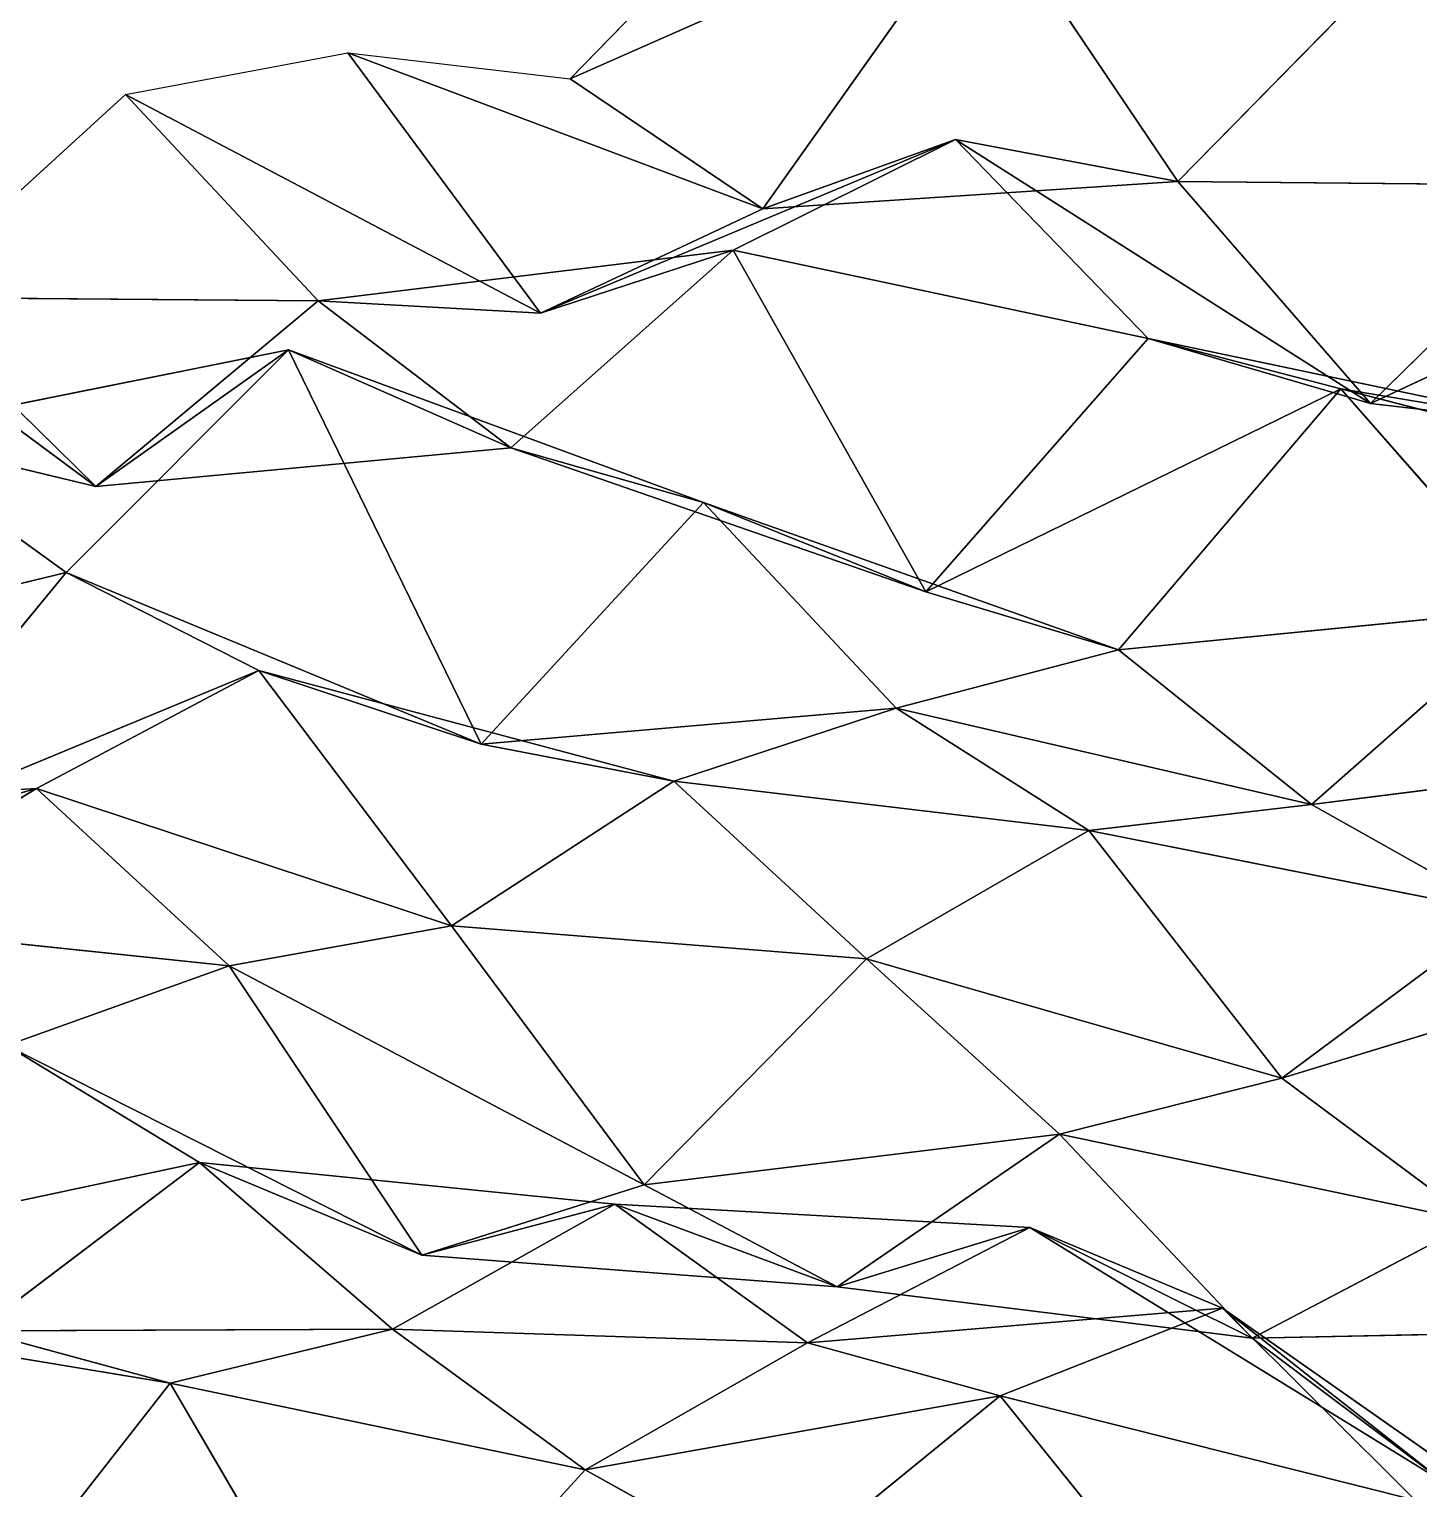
# Model space of a CAD drawing. Header units: metres. Extents: x -3703 to 431, y -1555 to 134.
# Drawn here: x -260.7 to -176.9, y -96 to -7.9 of the extents above; entities that cross this region are included whole.
import ezdxf

# ---------------------------------------------------------------- set-up
doc = ezdxf.new("R2010")
doc.units = ezdxf.units.M

msp = doc.modelspace()

# ---------------------------------------------------------------- linework, layer by layer
for p, q in [((-228.07895, -10.873703, -923.2489), (-214.66254, 2.891647, -898.8314)), ((-203.03497, 0.201569, -938.55664), (-228.07895, -10.873703, -923.2489)), ((-228.07895, -10.873703, -923.2489), (-203.03497, 0.201569, -938.55664)), ((-203.03497, 0.201569, -938.55664), (-216.45139, -18.725372, -961.8198)), ((-216.45139, -18.725372, -961.8198), (-203.03497, 0.201569, -938.55664)), ((-203.03497, 0.201569, -938.55664), (-191.40744, -17.068253, -975.0216)), ((-191.40744, -17.068253, -975.0216), (-203.03497, 0.201569, -938.55664)), ((-177.99103, -3.394241, -950.58374), (-191.40744, -17.068253, -975.0216)), ((-191.40744, -17.068253, -975.0216), (-177.99103, -3.394241, -950.58374)), ((-254.91177, -11.816208, -978.02905), (-241.49536, -9.312866, -951.0934)), ((-216.45139, -18.725372, -961.8198), (-241.49536, -9.312866, -951.0934)), ((-241.49536, -9.312866, -951.0934), (-228.07895, -10.873703, -923.2489)), ((-241.49536, -9.312866, -951.0934), (-229.8678, -25.023926, -987.907)), ((-229.8678, -25.023926, -987.907), (-241.49536, -9.312866, -951.0934)), ((-241.49536, -9.312866, -951.0934), (-216.45139, -18.725372, -961.8198)), ((-228.07895, -10.873703, -923.2489), (-216.45139, -18.725372, -961.8198)), ((-216.45139, -18.725372, -961.8198), (-228.07895, -10.873703, -923.2489)), ((-268.3282, -24.068222, -1002.7848), (-254.91177, -11.816208, -978.02905)), ((-229.8678, -25.023926, -987.907), (-254.91177, -11.816208, -978.02905)), ((-254.91177, -11.816208, -978.02905), (-243.28421, -24.279419, -1015.56885)), ((-243.28421, -24.279419, -1015.56885), (-254.91177, -11.816208, -978.02905)), ((-254.91177, -11.816208, -978.02905), (-229.8678, -25.023926, -987.907)), ((-204.82385, -14.545044, -1003.0813), (-229.8678, -25.023926, -987.907)), ((-229.8678, -25.023926, -987.907), (-204.82385, -14.545044, -1003.0813)), ((-204.82385, -14.545044, -1003.0813), (-218.24026, -21.214432, -1029.0853)), ((-218.24026, -21.214432, -1029.0853), (-204.82385, -14.545044, -1003.0813)), ((-216.45139, -18.725372, -961.8198), (-204.82385, -14.545044, -1003.0813)), ((-204.82385, -14.545044, -1003.0813), (-216.45139, -18.725372, -961.8198)), ((-191.40744, -17.068253, -975.0216), (-204.82385, -14.545044, -1003.0813)), ((-179.77988, -30.470123, -1012.35156), (-204.82385, -14.545044, -1003.0813)), ((-204.82385, -14.545044, -1003.0813), (-191.40744, -17.068253, -975.0216)), ((-204.82385, -14.545044, -1003.0813), (-193.19629, -26.548645, -1040.7239)), ((-193.19629, -26.548645, -1040.7239), (-204.82385, -14.545044, -1003.0813)), ((-204.82385, -14.545044, -1003.0813), (-179.77988, -30.470123, -1012.35156)), ((-256.70062, -35.475815, -1040.5607), (-281.7446, -16.931, -1031.8762)), ((-281.7446, -16.931, -1031.8762), (-256.70062, -35.475815, -1040.5607)), ((-191.40744, -17.068253, -975.0216), (-216.45139, -18.725372, -961.8198)), ((-216.45139, -18.725372, -961.8198), (-191.40744, -17.068253, -975.0216)), ((-166.36346, -17.309418, -987.79895), (-191.40744, -17.068253, -975.0216)), ((-191.40744, -17.068253, -975.0216), (-179.77988, -30.470123, -1012.35156)), ((-179.77988, -30.470123, -1012.35156), (-191.40744, -17.068253, -975.0216)), ((-191.40744, -17.068253, -975.0216), (-166.36346, -17.309418, -987.79895)), ((-166.36346, -17.309418, -987.79895), (-179.77988, -30.470123, -1012.35156)), ((-179.77988, -30.470123, -1012.35156), (-166.36346, -17.309418, -987.79895)), ((-216.45139, -18.725372, -961.8198), (-229.8678, -25.023926, -987.907)), ((-229.8678, -25.023926, -987.907), (-216.45139, -18.725372, -961.8198)), ((-154.73593, -18.771652, -1027.7986), (-179.77988, -30.470123, -1012.35156)), ((-179.77988, -30.470123, -1012.35156), (-154.73593, -18.771652, -1027.7986)), ((-218.24026, -21.214432, -1029.0853), (-243.28421, -24.279419, -1015.56885)), ((-243.28421, -24.279419, -1015.56885), (-218.24026, -21.214432, -1029.0853)), ((-218.24026, -21.214432, -1029.0853), (-231.65668, -33.13983, -1053.9142)), ((-231.65668, -33.13983, -1053.9142), (-218.24026, -21.214432, -1029.0853)), ((-229.8678, -25.023926, -987.907), (-218.24026, -21.214432, -1029.0853)), ((-218.24026, -21.214432, -1029.0853), (-229.8678, -25.023926, -987.907)), ((-193.19629, -26.548645, -1040.7239), (-218.24026, -21.214432, -1029.0853)), ((-218.24026, -21.214432, -1029.0853), (-206.6127, -41.83783, -1064.8005)), ((-206.6127, -41.83783, -1064.8005), (-218.24026, -21.214432, -1029.0853)), ((-218.24026, -21.214432, -1029.0853), (-193.19629, -26.548645, -1040.7239)), ((-243.28421, -24.279419, -1015.56885), (-268.3282, -24.068222, -1002.7848)), ((-268.3282, -24.068222, -1002.7848), (-256.70062, -35.475815, -1040.5607)), ((-256.70062, -35.475815, -1040.5607), (-268.3282, -24.068222, -1002.7848)), ((-268.3282, -24.068222, -1002.7848), (-243.28421, -24.279419, -1015.56885)), ((-243.28421, -24.279419, -1015.56885), (-256.70062, -35.475815, -1040.5607)), ((-256.70062, -35.475815, -1040.5607), (-243.28421, -24.279419, -1015.56885)), ((-229.8678, -25.023926, -987.907), (-243.28421, -24.279419, -1015.56885)), ((-243.28421, -24.279419, -1015.56885), (-229.8678, -25.023926, -987.907)), ((-243.28421, -24.279419, -1015.56885), (-231.65668, -33.13983, -1053.9142)), ((-231.65668, -33.13983, -1053.9142), (-243.28421, -24.279419, -1015.56885)), ((-245.07306, -27.223572, -1082.7327), (-270.117, -32.2632, -1068.7745)), ((-270.117, -32.2632, -1068.7745), (-245.07306, -27.223572, -1082.7327)), ((-245.07306, -27.223572, -1082.7327), (-258.48947, -40.674805, -1107.2203)), ((-258.48947, -40.674805, -1107.2203), (-245.07306, -27.223572, -1082.7327)), ((-256.70062, -35.475815, -1040.5607), (-245.07306, -27.223572, -1082.7327)), ((-245.07306, -27.223572, -1082.7327), (-256.70062, -35.475815, -1040.5607)), ((-231.65668, -33.13983, -1053.9142), (-245.07306, -27.223572, -1082.7327)), ((-220.02908, -36.45421, -1093.4998), (-245.07306, -27.223572, -1082.7327)), ((-245.07306, -27.223572, -1082.7327), (-231.65668, -33.13983, -1053.9142)), ((-245.07306, -27.223572, -1082.7327), (-233.4455, -51.034683, -1117.735)), ((-233.4455, -51.034683, -1117.735), (-245.07306, -27.223572, -1082.7327)), ((-245.07306, -27.223572, -1082.7327), (-220.02908, -36.45421, -1093.4998)), ((-193.19629, -26.548645, -1040.7239), (-206.6127, -41.83783, -1064.8005)), ((-206.6127, -41.83783, -1064.8005), (-193.19629, -26.548645, -1040.7239)), ((-179.77988, -30.470123, -1012.35156), (-193.19629, -26.548645, -1040.7239)), ((-168.15234, -31.820251, -1052.3762), (-193.19629, -26.548645, -1040.7239)), ((-193.19629, -26.548645, -1040.7239), (-179.77988, -30.470123, -1012.35156)), ((-193.19629, -26.548645, -1040.7239), (-181.56876, -29.579437, -1080.3728)), ((-181.56876, -29.579437, -1080.3728), (-193.19629, -26.548645, -1040.7239)), ((-193.19629, -26.548645, -1040.7239), (-168.15234, -31.820251, -1052.3762)), ((-181.56876, -29.579437, -1080.3728), (-206.6127, -41.83783, -1064.8005)), ((-206.6127, -41.83783, -1064.8005), (-181.56876, -29.579437, -1080.3728)), ((-181.56876, -29.579437, -1080.3728), (-194.98514, -45.34648, -1104.3427)), ((-194.98514, -45.34648, -1104.3427), (-181.56876, -29.579437, -1080.3728)), ((-168.15234, -31.820251, -1052.3762), (-181.56876, -29.579437, -1080.3728)), ((-156.52478, -36.106598, -1091.7445), (-181.56876, -29.579437, -1080.3728)), ((-181.56876, -29.579437, -1080.3728), (-168.15234, -31.820251, -1052.3762)), ((-181.56876, -29.579437, -1080.3728), (-169.94116, -42.86203, -1117.7294)), ((-169.94116, -42.86203, -1117.7294), (-181.56876, -29.579437, -1080.3728)), ((-181.56876, -29.579437, -1080.3728), (-156.52478, -36.106598, -1091.7445)), ((-179.77988, -30.470123, -1012.35156), (-168.15234, -31.820251, -1052.3762)), ((-168.15234, -31.820251, -1052.3762), (-179.77988, -30.470123, -1012.35156)), ((-256.70062, -35.475815, -1040.5607), (-270.117, -32.2632, -1068.7745)), ((-270.117, -32.2632, -1068.7745), (-256.70062, -35.475815, -1040.5607)), ((-270.117, -32.2632, -1068.7745), (-258.48947, -40.674805, -1107.2203)), ((-258.48947, -40.674805, -1107.2203), (-270.117, -32.2632, -1068.7745)), ((-231.65668, -33.13983, -1053.9142), (-256.70062, -35.475815, -1040.5607)), ((-256.70062, -35.475815, -1040.5607), (-231.65668, -33.13983, -1053.9142)), ((-206.6127, -41.83783, -1064.8005), (-231.65668, -33.13983, -1053.9142)), ((-231.65668, -33.13983, -1053.9142), (-220.02908, -36.45421, -1093.4998)), ((-220.02908, -36.45421, -1093.4998), (-231.65668, -33.13983, -1053.9142)), ((-231.65668, -33.13983, -1053.9142), (-206.6127, -41.83783, -1064.8005)), ((-220.02908, -36.45421, -1093.4998), (-233.4455, -51.034683, -1117.735)), ((-233.4455, -51.034683, -1117.735), (-220.02908, -36.45421, -1093.4998)), ((-206.6127, -41.83783, -1064.8005), (-220.02908, -36.45421, -1093.4998)), ((-194.98514, -45.34648, -1104.3427), (-220.02908, -36.45421, -1093.4998)), ((-220.02908, -36.45421, -1093.4998), (-206.6127, -41.83783, -1064.8005)), ((-220.02908, -36.45421, -1093.4998), (-208.40155, -48.865204, -1131.0513)), ((-208.40155, -48.865204, -1131.0513), (-220.02908, -36.45421, -1093.4998)), ((-220.02908, -36.45421, -1093.4998), (-194.98514, -45.34648, -1104.3427)), ((-258.48947, -40.674805, -1107.2203), (-283.53342, -46.72902, -1093.0353)), ((-283.53342, -46.72902, -1093.0353), (-258.48947, -40.674805, -1107.2203)), ((-258.48947, -40.674805, -1107.2203), (-271.90588, -56.973724, -1131.0712)), ((-271.90588, -56.973724, -1131.0712), (-258.48947, -40.674805, -1107.2203)), ((-233.4455, -51.034683, -1117.735), (-258.48947, -40.674805, -1107.2203)), ((-258.48947, -40.674805, -1107.2203), (-246.86191, -46.593613, -1146.2235)), ((-246.86191, -46.593613, -1146.2235), (-258.48947, -40.674805, -1107.2203)), ((-258.48947, -40.674805, -1107.2203), (-233.4455, -51.034683, -1117.735)), ((-206.6127, -41.83783, -1064.8005), (-194.98514, -45.34648, -1104.3427)), ((-194.98514, -45.34648, -1104.3427), (-206.6127, -41.83783, -1064.8005)), ((-169.94116, -42.86203, -1117.7294), (-194.98514, -45.34648, -1104.3427)), ((-194.98514, -45.34648, -1104.3427), (-169.94116, -42.86203, -1117.7294)), ((-169.94116, -42.86203, -1117.7294), (-183.35757, -54.669586, -1142.5846)), ((-183.35757, -54.669586, -1142.5846), (-169.94116, -42.86203, -1117.7294)), ((-194.98514, -45.34648, -1104.3427), (-208.40155, -48.865204, -1131.0513)), ((-208.40155, -48.865204, -1131.0513), (-194.98514, -45.34648, -1104.3427)), ((-194.98514, -45.34648, -1104.3427), (-183.35757, -54.669586, -1142.5846)), ((-183.35757, -54.669586, -1142.5846), (-194.98514, -45.34648, -1104.3427)), ((-246.86191, -46.593613, -1146.2235), (-271.90588, -56.973724, -1131.0712)), ((-271.90588, -56.973724, -1131.0712), (-246.86191, -46.593613, -1146.2235)), ((-246.86191, -46.593613, -1146.2235), (-260.27832, -53.716858, -1172.1261)), ((-260.27832, -53.716858, -1172.1261), (-246.86191, -46.593613, -1146.2235)), ((-233.4455, -51.034683, -1117.735), (-246.86191, -46.593613, -1146.2235)), ((-221.81796, -53.26483, -1157.563), (-246.86191, -46.593613, -1146.2235)), ((-246.86191, -46.593613, -1146.2235), (-233.4455, -51.034683, -1117.735)), ((-246.86191, -46.593613, -1146.2235), (-235.23438, -61.993454, -1183.1067)), ((-235.23438, -61.993454, -1183.1067), (-246.86191, -46.593613, -1146.2235)), ((-246.86191, -46.593613, -1146.2235), (-221.81796, -53.26483, -1157.563)), ((-208.40155, -48.865204, -1131.0513), (-233.4455, -51.034683, -1117.735)), ((-233.4455, -51.034683, -1117.735), (-208.40155, -48.865204, -1131.0513)), ((-208.40155, -48.865204, -1131.0513), (-221.81796, -53.26483, -1157.563)), ((-221.81796, -53.26483, -1157.563), (-208.40155, -48.865204, -1131.0513)), ((-183.35757, -54.669586, -1142.5846), (-208.40155, -48.865204, -1131.0513)), ((-208.40155, -48.865204, -1131.0513), (-196.77399, -56.244675, -1169.7279)), ((-196.77399, -56.244675, -1169.7279), (-208.40155, -48.865204, -1131.0513)), ((-208.40155, -48.865204, -1131.0513), (-183.35757, -54.669586, -1142.5846)), ((-233.4455, -51.034683, -1117.735), (-221.81796, -53.26483, -1157.563)), ((-221.81796, -53.26483, -1157.563), (-233.4455, -51.034683, -1117.735)), ((-158.3136, -51.531616, -1156.1174), (-183.35757, -54.669586, -1142.5846)), ((-183.35757, -54.669586, -1142.5846), (-158.3136, -51.531616, -1156.1174)), ((-260.27832, -53.716858, -1172.1261), (-285.3223, -55.221634, -1158.9585)), ((-285.3223, -55.221634, -1158.9585), (-260.27832, -53.716858, -1172.1261)), ((-260.27832, -53.716858, -1172.1261), (-273.69473, -61.792816, -1197.8157)), ((-273.69473, -61.792816, -1197.8157), (-260.27832, -53.716858, -1172.1261)), ((-271.90588, -56.973724, -1131.0712), (-260.27832, -53.716858, -1172.1261)), ((-260.27832, -53.716858, -1172.1261), (-271.90588, -56.973724, -1131.0712)), ((-235.23438, -61.993454, -1183.1067), (-260.27832, -53.716858, -1172.1261)), ((-260.27832, -53.716858, -1172.1261), (-248.65079, -64.421814, -1210.0591)), ((-248.65079, -64.421814, -1210.0591), (-260.27832, -53.716858, -1172.1261)), ((-260.27832, -53.716858, -1172.1261), (-235.23438, -61.993454, -1183.1067)), ((-221.81796, -53.26483, -1157.563), (-235.23438, -61.993454, -1183.1067)), ((-235.23438, -61.993454, -1183.1067), (-221.81796, -53.26483, -1157.563)), ((-196.77399, -56.244675, -1169.7279), (-221.81796, -53.26483, -1157.563)), ((-221.81796, -53.26483, -1157.563), (-210.1904, -63.998337, -1195.4895)), ((-210.1904, -63.998337, -1195.4895), (-221.81796, -53.26483, -1157.563)), ((-221.81796, -53.26483, -1157.563), (-196.77399, -56.244675, -1169.7279)), ((-183.35757, -54.669586, -1142.5846), (-196.77399, -56.244675, -1169.7279)), ((-196.77399, -56.244675, -1169.7279), (-183.35757, -54.669586, -1142.5846)), ((-183.35757, -54.669586, -1142.5846), (-171.73001, -61.211502, -1181.4485)), ((-171.73001, -61.211502, -1181.4485), (-183.35757, -54.669586, -1142.5846)), ((-196.77399, -56.244675, -1169.7279), (-210.1904, -63.998337, -1195.4895)), ((-210.1904, -63.998337, -1195.4895), (-196.77399, -56.244675, -1169.7279)), ((-171.73001, -61.211502, -1181.4485), (-196.77399, -56.244675, -1169.7279)), ((-196.77399, -56.244675, -1169.7279), (-185.14645, -71.198074, -1206.7108)), ((-185.14645, -71.198074, -1206.7108), (-196.77399, -56.244675, -1169.7279)), ((-196.77399, -56.244675, -1169.7279), (-171.73001, -61.211502, -1181.4485)), ((-171.73001, -61.211502, -1181.4485), (-185.14645, -71.198074, -1206.7108)), ((-185.14645, -71.198074, -1206.7108), (-171.73001, -61.211502, -1181.4485)), ((-248.65079, -64.421814, -1210.0591), (-273.69473, -61.792816, -1197.8157)), ((-273.69473, -61.792816, -1197.8157), (-248.65079, -64.421814, -1210.0591)), ((-235.23438, -61.993454, -1183.1067), (-248.65079, -64.421814, -1210.0591)), ((-248.65079, -64.421814, -1210.0591), (-235.23438, -61.993454, -1183.1067)), ((-210.1904, -63.998337, -1195.4895), (-235.23438, -61.993454, -1183.1067)), ((-235.23438, -61.993454, -1183.1067), (-223.60681, -77.625046, -1219.938)), ((-223.60681, -77.625046, -1219.938), (-235.23438, -61.993454, -1183.1067)), ((-235.23438, -61.993454, -1183.1067), (-210.1904, -63.998337, -1195.4895)), ((-210.1904, -63.998337, -1195.4895), (-223.60681, -77.625046, -1219.938)), ((-223.60681, -77.625046, -1219.938), (-210.1904, -63.998337, -1195.4895)), ((-185.14645, -71.198074, -1206.7108), (-210.1904, -63.998337, -1195.4895)), ((-210.1904, -63.998337, -1195.4895), (-198.56284, -74.57608, -1233.4509)), ((-198.56284, -74.57608, -1233.4509), (-210.1904, -63.998337, -1195.4895)), ((-210.1904, -63.998337, -1195.4895), (-185.14645, -71.198074, -1206.7108)), ((-160.10248, -63.540543, -1221.2544), (-185.14645, -71.198074, -1206.7108)), ((-185.14645, -71.198074, -1206.7108), (-160.10248, -63.540543, -1221.2544)), ((-248.65079, -64.421814, -1210.0591), (-262.0672, -69.214005, -1236.4829)), ((-262.0672, -69.214005, -1236.4829), (-248.65079, -64.421814, -1210.0591)), ((-223.60681, -77.625046, -1219.938), (-248.65079, -64.421814, -1210.0591)), ((-248.65079, -64.421814, -1210.0591), (-237.02322, -81.87073, -1246.484)), ((-237.02322, -81.87073, -1246.484), (-248.65079, -64.421814, -1210.0591)), ((-248.65079, -64.421814, -1210.0591), (-223.60681, -77.625046, -1219.938)), ((-237.02322, -81.87073, -1246.484), (-262.0672, -69.214005, -1236.4829)), ((-262.0672, -69.214005, -1236.4829), (-250.43964, -76.294846, -1275.2263)), ((-250.43964, -76.294846, -1275.2263), (-262.0672, -69.214005, -1236.4829)), ((-262.0672, -69.214005, -1236.4829), (-237.02322, -81.87073, -1246.484)), ((-185.14645, -71.198074, -1206.7108), (-198.56284, -74.57608, -1233.4509)), ((-198.56284, -74.57608, -1233.4509), (-185.14645, -71.198074, -1206.7108)), ((-185.14645, -71.198074, -1206.7108), (-173.51889, -79.84691, -1245.1035)), ((-173.51889, -79.84691, -1245.1035), (-185.14645, -71.198074, -1206.7108)), ((-198.56284, -74.57608, -1233.4509), (-223.60681, -77.625046, -1219.938)), ((-223.60681, -77.625046, -1219.938), (-198.56284, -74.57608, -1233.4509)), ((-198.56284, -74.57608, -1233.4509), (-211.97928, -83.78337, -1258.8876)), ((-211.97928, -83.78337, -1258.8876), (-198.56284, -74.57608, -1233.4509)), ((-173.51889, -79.84691, -1245.1035), (-198.56284, -74.57608, -1233.4509)), ((-198.56284, -74.57608, -1233.4509), (-186.9353, -86.89215, -1271.0237)), ((-186.9353, -86.89215, -1271.0237), (-198.56284, -74.57608, -1233.4509)), ((-198.56284, -74.57608, -1233.4509), (-173.51889, -79.84691, -1245.1035)), ((-250.43964, -76.294846, -1275.2263), (-275.4836, -81.61154, -1261.2063)), ((-275.4836, -81.61154, -1261.2063), (-250.43964, -76.294846, -1275.2263)), ((-250.43964, -76.294846, -1275.2263), (-263.85605, -86.44263, -1300.4526)), ((-263.85605, -86.44263, -1300.4526), (-250.43964, -76.294846, -1275.2263)), ((-237.02322, -81.87073, -1246.484), (-250.43964, -76.294846, -1275.2263)), ((-225.39566, -78.79614, -1287.4982), (-250.43964, -76.294846, -1275.2263)), ((-250.43964, -76.294846, -1275.2263), (-237.02322, -81.87073, -1246.484)), ((-250.43964, -76.294846, -1275.2263), (-238.8121, -86.354355, -1313.3036)), ((-238.8121, -86.354355, -1313.3036), (-250.43964, -76.294846, -1275.2263)), ((-250.43964, -76.294846, -1275.2263), (-225.39566, -78.79614, -1287.4982)), ((-223.60681, -77.625046, -1219.938), (-237.02322, -81.87073, -1246.484)), ((-237.02322, -81.87073, -1246.484), (-223.60681, -77.625046, -1219.938)), ((-223.60681, -77.625046, -1219.938), (-211.97928, -83.78337, -1258.8876)), ((-211.97928, -83.78337, -1258.8876), (-223.60681, -77.625046, -1219.938)), ((-225.39566, -78.79614, -1287.4982), (-238.8121, -86.354355, -1313.3036)), ((-238.8121, -86.354355, -1313.3036), (-225.39566, -78.79614, -1287.4982)), ((-237.02322, -81.87073, -1246.484), (-225.39566, -78.79614, -1287.4982)), ((-225.39566, -78.79614, -1287.4982), (-237.02322, -81.87073, -1246.484)), ((-211.97928, -83.78337, -1258.8876), (-225.39566, -78.79614, -1287.4982)), ((-200.35172, -80.20761, -1300.0138), (-225.39566, -78.79614, -1287.4982)), ((-225.39566, -78.79614, -1287.4982), (-211.97928, -83.78337, -1258.8876)), ((-225.39566, -78.79614, -1287.4982), (-213.76813, -87.173676, -1325.9517)), ((-213.76813, -87.173676, -1325.9517), (-225.39566, -78.79614, -1287.4982)), ((-225.39566, -78.79614, -1287.4982), (-200.35172, -80.20761, -1300.0138)), ((-173.51889, -79.84691, -1245.1035), (-186.9353, -86.89215, -1271.0237)), ((-186.9353, -86.89215, -1271.0237), (-173.51889, -79.84691, -1245.1035)), ((-200.35172, -80.20761, -1300.0138), (-213.76813, -87.173676, -1325.9517)), ((-213.76813, -87.173676, -1325.9517), (-200.35172, -80.20761, -1300.0138)), ((-211.97928, -83.78337, -1258.8876), (-200.35172, -80.20761, -1300.0138)), ((-200.35172, -80.20761, -1300.0138), (-211.97928, -83.78337, -1258.8876)), ((-186.9353, -86.89215, -1271.0237), (-200.35172, -80.20761, -1300.0138)), ((-175.30777, -95.62399, -1309.3978), (-200.35172, -80.20761, -1300.0138)), ((-200.35172, -80.20761, -1300.0138), (-186.9353, -86.89215, -1271.0237)), ((-200.35172, -80.20761, -1300.0138), (-188.72415, -85.07512, -1339.2521)), ((-188.72415, -85.07512, -1339.2521), (-200.35172, -80.20761, -1300.0138)), ((-200.35172, -80.20761, -1300.0138), (-175.30777, -95.62399, -1309.3978)), ((-211.97928, -83.78337, -1258.8876), (-237.02322, -81.87073, -1246.484)), ((-237.02322, -81.87073, -1246.484), (-211.97928, -83.78337, -1258.8876)), ((-186.9353, -86.89215, -1271.0237), (-211.97928, -83.78337, -1258.8876)), ((-211.97928, -83.78337, -1258.8876), (-186.9353, -86.89215, -1271.0237)), ((-252.22849, -89.604095, -1340.0724), (-277.27243, -85.44551, -1328.1711)), ((-277.27243, -85.44551, -1328.1711), (-252.22849, -89.604095, -1340.0724)), ((-188.72415, -85.07512, -1339.2521), (-213.76813, -87.173676, -1325.9517)), ((-213.76813, -87.173676, -1325.9517), (-188.72415, -85.07512, -1339.2521)), ((-188.72415, -85.07512, -1339.2521), (-202.14053, -90.36644, -1365.5643)), ((-202.14053, -90.36644, -1365.5643), (-188.72415, -85.07512, -1339.2521)), ((-175.30777, -95.62399, -1309.3978), (-188.72415, -85.07512, -1339.2521)), ((-163.6802, -102.64076, -1348.1555), (-188.72415, -85.07512, -1339.2521)), ((-188.72415, -85.07512, -1339.2521), (-175.30777, -95.62399, -1309.3978)), ((-188.72415, -85.07512, -1339.2521), (-177.09659, -96.659424, -1376.9884)), ((-177.09659, -96.659424, -1376.9884), (-188.72415, -85.07512, -1339.2521)), ((-188.72415, -85.07512, -1339.2521), (-163.6802, -102.64076, -1348.1555)), ((-238.8121, -86.354355, -1313.3036), (-263.85605, -86.44263, -1300.4526)), ((-263.85605, -86.44263, -1300.4526), (-238.8121, -86.354355, -1313.3036)), ((-263.85605, -86.44263, -1300.4526), (-252.22849, -89.604095, -1340.0724)), ((-252.22849, -89.604095, -1340.0724), (-263.85605, -86.44263, -1300.4526)), ((-238.8121, -86.354355, -1313.3036), (-252.22849, -89.604095, -1340.0724)), ((-252.22849, -89.604095, -1340.0724), (-238.8121, -86.354355, -1313.3036)), ((-213.76813, -87.173676, -1325.9517), (-238.8121, -86.354355, -1313.3036)), ((-238.8121, -86.354355, -1313.3036), (-227.18451, -94.84009, -1351.7328)), ((-227.18451, -94.84009, -1351.7328), (-238.8121, -86.354355, -1313.3036)), ((-238.8121, -86.354355, -1313.3036), (-213.76813, -87.173676, -1325.9517)), ((-213.76813, -87.173676, -1325.9517), (-227.18451, -94.84009, -1351.7328)), ((-227.18451, -94.84009, -1351.7328), (-213.76813, -87.173676, -1325.9517)), ((-213.76813, -87.173676, -1325.9517), (-202.14053, -90.36644, -1365.5643)), ((-202.14053, -90.36644, -1365.5643), (-213.76813, -87.173676, -1325.9517)), ((-161.89133, -86.371826, -1283.9712), (-186.9353, -86.89215, -1271.0237)), ((-186.9353, -86.89215, -1271.0237), (-161.89133, -86.371826, -1283.9712)), ((-186.9353, -86.89215, -1271.0237), (-175.30777, -95.62399, -1309.3978)), ((-175.30777, -95.62399, -1309.3978), (-186.9353, -86.89215, -1271.0237)), ((-252.22849, -89.604095, -1340.0724), (-265.64487, -106.74878, -1363.7341)), ((-265.64487, -106.74878, -1363.7341), (-252.22849, -89.604095, -1340.0724)), ((-227.18451, -94.84009, -1351.7328), (-252.22849, -89.604095, -1340.0724)), ((-252.22849, -89.604095, -1340.0724), (-240.60092, -109.49666, -1375.9509)), ((-240.60092, -109.49666, -1375.9509), (-252.22849, -89.604095, -1340.0724)), ((-252.22849, -89.604095, -1340.0724), (-227.18451, -94.84009, -1351.7328)), ((-202.14053, -90.36644, -1365.5643), (-227.18451, -94.84009, -1351.7328)), ((-227.18451, -94.84009, -1351.7328), (-202.14053, -90.36644, -1365.5643)), ((-202.14053, -90.36644, -1365.5643), (-215.55698, -101.30318, -1390.6143)), ((-215.55698, -101.30318, -1390.6143), (-202.14053, -90.36644, -1365.5643)), ((-177.09659, -96.659424, -1376.9884), (-202.14053, -90.36644, -1365.5643)), ((-202.14053, -90.36644, -1365.5643), (-190.513, -104.78868, -1402.6661)), ((-190.513, -104.78868, -1402.6661), (-202.14053, -90.36644, -1365.5643)), ((-202.14053, -90.36644, -1365.5643), (-177.09659, -96.659424, -1376.9884)), ((-227.18451, -94.84009, -1351.7328), (-240.60092, -109.49666, -1375.9509)), ((-240.60092, -109.49666, -1375.9509), (-227.18451, -94.84009, -1351.7328)), ((-227.18451, -94.84009, -1351.7328), (-215.55698, -101.30318, -1390.6143)), ((-215.55698, -101.30318, -1390.6143), (-227.18451, -94.84009, -1351.7328))]:
    msp.add_line(p, q)
for points in [[(-214.66254, 2.891647, -898.8314), (-203.03497, 0.201569, -938.55664), (-228.07895, -10.873703, -923.2489), (-228.07884, -10.873603, -923.2488)], [(-216.45139, -18.725372, -961.8198), (-228.07895, -10.873703, -923.2489), (-203.03497, 0.201569, -938.55664), (-203.03487, 0.201669, -938.5565)], [(-203.03497, 0.201569, -938.55664), (-191.40744, -17.068253, -975.0216), (-216.45139, -18.725372, -961.8198), (-216.45128, -18.725273, -961.8197)], [(-191.40744, -17.068253, -975.0216), (-203.03497, 0.201569, -938.55664), (-177.99103, -3.394241, -950.58374), (-177.99092, -3.394141, -950.5836)], [(-164.57462, -1.656158, -923.4769), (-152.94705, -19.155914, -959.8905), (-177.99103, -3.394241, -950.58374), (-177.99092, -3.394141, -950.5836)], [(-177.99103, -3.394241, -950.58374), (-166.36346, -17.309418, -987.79895), (-191.40744, -17.068253, -975.0216), (-191.40733, -17.068153, -975.0215)], [(-166.36346, -17.309418, -987.79895), (-177.99103, -3.394241, -950.58374), (-152.94705, -19.155914, -959.8905), (-152.94695, -19.155815, -959.8904)], [(-241.49536, -9.312866, -951.0934), (-229.8678, -25.023926, -987.907), (-254.91177, -11.816208, -978.02905), (-254.91167, -11.816108, -978.02893)], [(-228.07895, -10.873703, -923.2489), (-216.45139, -18.725372, -961.8198), (-241.49536, -9.312866, -951.0934), (-241.49525, -9.312766, -951.09326)], [(-229.8678, -25.023926, -987.907), (-241.49536, -9.312866, -951.0934), (-216.45139, -18.725372, -961.8198), (-216.45128, -18.725273, -961.8197)], [(-254.91177, -11.816208, -978.02905), (-243.28421, -24.279419, -1015.56885), (-268.3282, -24.068222, -1002.7848), (-268.3281, -24.068123, -1002.78467)], [(-243.28421, -24.279419, -1015.56885), (-254.91177, -11.816208, -978.02905), (-229.8678, -25.023926, -987.907), (-229.86769, -25.023827, -987.90686)], [(-218.24026, -21.214432, -1029.0853), (-229.8678, -25.023926, -987.907), (-204.82385, -14.545044, -1003.0813), (-204.82375, -14.544944, -1003.0812)], [(-216.45139, -18.725372, -961.8198), (-204.82385, -14.545044, -1003.0813), (-229.8678, -25.023926, -987.907), (-229.86769, -25.023827, -987.90686)], [(-204.82385, -14.545044, -1003.0813), (-193.19629, -26.548645, -1040.7239), (-218.24026, -21.214432, -1029.0853), (-218.24016, -21.214333, -1029.0852)], [(-204.82385, -14.545044, -1003.0813), (-216.45139, -18.725372, -961.8198), (-191.40744, -17.068253, -975.0216), (-191.40733, -17.068153, -975.0215)], [(-191.40744, -17.068253, -975.0216), (-179.77988, -30.470123, -1012.35156), (-204.82385, -14.545044, -1003.0813), (-204.82375, -14.544944, -1003.0812)], [(-193.19629, -26.548645, -1040.7239), (-204.82385, -14.545044, -1003.0813), (-179.77988, -30.470123, -1012.35156), (-179.77977, -30.470024, -1012.35144)], [(-268.3282, -24.068222, -1002.7848), (-256.70062, -35.475815, -1040.5607), (-281.7446, -16.931, -1031.8762), (-281.7445, -16.9309, -1031.8761)], [(-270.117, -32.2632, -1068.7745), (-281.7446, -16.931, -1031.8762), (-256.70062, -35.475815, -1040.5607), (-256.70053, -35.475716, -1040.5605)], [(-179.77988, -30.470123, -1012.35156), (-191.40744, -17.068253, -975.0216), (-166.36346, -17.309418, -987.79895), (-166.36336, -17.309319, -987.7988)], [(-166.36346, -17.309418, -987.79895), (-154.73593, -18.771652, -1027.7986), (-179.77988, -30.470123, -1012.35156), (-179.77977, -30.470024, -1012.35144)], [(-168.15234, -31.820251, -1052.3762), (-179.77988, -30.470123, -1012.35156), (-154.73593, -18.771652, -1027.7986), (-154.73582, -18.771553, -1027.7985)], [(-231.65668, -33.13983, -1053.9142), (-243.28421, -24.279419, -1015.56885), (-218.24026, -21.214432, -1029.0853), (-218.24016, -21.214333, -1029.0852)], [(-229.8678, -25.023926, -987.907), (-218.24026, -21.214432, -1029.0853), (-243.28421, -24.279419, -1015.56885), (-243.2841, -24.27932, -1015.5687)], [(-218.24026, -21.214432, -1029.0853), (-206.6127, -41.83783, -1064.8005), (-231.65668, -33.13983, -1053.9142), (-231.65657, -33.139732, -1053.9141)], [(-206.6127, -41.83783, -1064.8005), (-218.24026, -21.214432, -1029.0853), (-193.19629, -26.548645, -1040.7239), (-193.19618, -26.548546, -1040.7238)], [(-256.70062, -35.475815, -1040.5607), (-268.3282, -24.068222, -1002.7848), (-243.28421, -24.279419, -1015.56885), (-243.2841, -24.27932, -1015.5687)], [(-243.28421, -24.279419, -1015.56885), (-231.65668, -33.13983, -1053.9142), (-256.70062, -35.475815, -1040.5607), (-256.70053, -35.475716, -1040.5605)], [(-258.48947, -40.674805, -1107.2203), (-270.117, -32.2632, -1068.7745), (-245.07306, -27.223572, -1082.7327), (-245.07295, -27.223473, -1082.7325)], [(-256.70062, -35.475815, -1040.5607), (-245.07306, -27.223572, -1082.7327), (-270.117, -32.2632, -1068.7745), (-270.1169, -32.2631, -1068.7744)], [(-245.07306, -27.223572, -1082.7327), (-233.4455, -51.034683, -1117.735), (-258.48947, -40.674805, -1107.2203), (-258.48938, -40.674706, -1107.2202)], [(-245.07306, -27.223572, -1082.7327), (-256.70062, -35.475815, -1040.5607), (-231.65668, -33.13983, -1053.9142), (-231.65657, -33.139732, -1053.9141)], [(-231.65668, -33.13983, -1053.9142), (-220.02908, -36.45421, -1093.4998), (-245.07306, -27.223572, -1082.7327), (-245.07295, -27.223473, -1082.7325)], [(-233.4455, -51.034683, -1117.735), (-245.07306, -27.223572, -1082.7327), (-220.02908, -36.45421, -1093.4998), (-220.02898, -36.45411, -1093.4996)], [(-193.19629, -26.548645, -1040.7239), (-181.56876, -29.579437, -1080.3728), (-206.6127, -41.83783, -1064.8005), (-206.6126, -41.83773, -1064.8004)], [(-179.77988, -30.470123, -1012.35156), (-168.15234, -31.820251, -1052.3762), (-193.19629, -26.548645, -1040.7239), (-193.19618, -26.548546, -1040.7238)], [(-181.56876, -29.579437, -1080.3728), (-193.19629, -26.548645, -1040.7239), (-168.15234, -31.820251, -1052.3762), (-168.15224, -31.820152, -1052.3761)], [(-194.98514, -45.34648, -1104.3427), (-206.6127, -41.83783, -1064.8005), (-181.56876, -29.579437, -1080.3728), (-181.56865, -29.579338, -1080.3727)], [(-181.56876, -29.579437, -1080.3728), (-169.94116, -42.86203, -1117.7294), (-194.98514, -45.34648, -1104.3427), (-194.98503, -45.346382, -1104.3425)], [(-168.15234, -31.820251, -1052.3762), (-156.52478, -36.106598, -1091.7445), (-181.56876, -29.579437, -1080.3728), (-181.56865, -29.579338, -1080.3727)], [(-169.94116, -42.86203, -1117.7294), (-181.56876, -29.579437, -1080.3728), (-156.52478, -36.106598, -1091.7445), (-156.52467, -36.1065, -1091.7444)], [(-270.117, -32.2632, -1068.7745), (-258.48947, -40.674805, -1107.2203), (-283.53342, -46.72902, -1093.0353), (-283.53333, -46.72892, -1093.0352)], [(-220.02908, -36.45421, -1093.4998), (-231.65668, -33.13983, -1053.9142), (-206.6127, -41.83783, -1064.8005), (-206.6126, -41.83773, -1064.8004)], [(-220.02908, -36.45421, -1093.4998), (-208.40155, -48.865204, -1131.0513), (-233.4455, -51.034683, -1117.735), (-233.44539, -51.034584, -1117.7349)], [(-206.6127, -41.83783, -1064.8005), (-194.98514, -45.34648, -1104.3427), (-220.02908, -36.45421, -1093.4998), (-220.02898, -36.45411, -1093.4996)], [(-208.40155, -48.865204, -1131.0513), (-220.02908, -36.45421, -1093.4998), (-194.98514, -45.34648, -1104.3427), (-194.98503, -45.346382, -1104.3425)], [(-271.90588, -56.973724, -1131.0712), (-283.53342, -46.72902, -1093.0353), (-258.48947, -40.674805, -1107.2203), (-258.48938, -40.674706, -1107.2202)], [(-258.48947, -40.674805, -1107.2203), (-246.86191, -46.593613, -1146.2235), (-271.90588, -56.973724, -1131.0712), (-271.9058, -56.973625, -1131.071)], [(-246.86191, -46.593613, -1146.2235), (-258.48947, -40.674805, -1107.2203), (-233.4455, -51.034683, -1117.735), (-233.44539, -51.034584, -1117.7349)], [(-183.35757, -54.669586, -1142.5846), (-194.98514, -45.34648, -1104.3427), (-169.94116, -42.86203, -1117.7294), (-169.94106, -42.86193, -1117.7292)], [(-169.94116, -42.86203, -1117.7294), (-158.3136, -51.531616, -1156.1174), (-183.35757, -54.669586, -1142.5846), (-183.35747, -54.669487, -1142.5845)], [(-194.98514, -45.34648, -1104.3427), (-183.35757, -54.669586, -1142.5846), (-208.40155, -48.865204, -1131.0513), (-208.40144, -48.865105, -1131.0511)], [(-260.27832, -53.716858, -1172.1261), (-271.90588, -56.973724, -1131.0712), (-246.86191, -46.593613, -1146.2235), (-246.8618, -46.593513, -1146.2234)], [(-246.86191, -46.593613, -1146.2235), (-235.23438, -61.993454, -1183.1067), (-260.27832, -53.716858, -1172.1261), (-260.27823, -53.71676, -1172.126)], [(-233.4455, -51.034683, -1117.735), (-221.81796, -53.26483, -1157.563), (-246.86191, -46.593613, -1146.2235), (-246.8618, -46.593513, -1146.2234)], [(-235.23438, -61.993454, -1183.1067), (-246.86191, -46.593613, -1146.2235), (-221.81796, -53.26483, -1157.563), (-221.81786, -53.264732, -1157.5629)], [(-221.81796, -53.26483, -1157.563), (-233.4455, -51.034683, -1117.735), (-208.40155, -48.865204, -1131.0513), (-208.40144, -48.865105, -1131.0511)], [(-208.40155, -48.865204, -1131.0513), (-196.77399, -56.244675, -1169.7279), (-221.81796, -53.26483, -1157.563), (-221.81786, -53.264732, -1157.5629)], [(-196.77399, -56.244675, -1169.7279), (-208.40155, -48.865204, -1131.0513), (-183.35757, -54.669586, -1142.5846), (-183.35747, -54.669487, -1142.5845)], [(-171.73001, -61.211502, -1181.4485), (-183.35757, -54.669586, -1142.5846), (-158.3136, -51.531616, -1156.1174), (-158.31349, -51.531517, -1156.1173)], [(-273.69473, -61.792816, -1197.8157), (-285.3223, -55.221634, -1158.9585), (-260.27832, -53.716858, -1172.1261), (-260.27823, -53.71676, -1172.126)], [(-271.90588, -56.973724, -1131.0712), (-260.27832, -53.716858, -1172.1261), (-285.3223, -55.221634, -1158.9585), (-285.3222, -55.221535, -1158.9584)], [(-260.27832, -53.716858, -1172.1261), (-248.65079, -64.421814, -1210.0591), (-273.69473, -61.792816, -1197.8157), (-273.69464, -61.792717, -1197.8156)], [(-248.65079, -64.421814, -1210.0591), (-260.27832, -53.716858, -1172.1261), (-235.23438, -61.993454, -1183.1067), (-235.23427, -61.993355, -1183.1066)], [(-221.81796, -53.26483, -1157.563), (-210.1904, -63.998337, -1195.4895), (-235.23438, -61.993454, -1183.1067), (-235.23427, -61.993355, -1183.1066)], [(-210.1904, -63.998337, -1195.4895), (-221.81796, -53.26483, -1157.563), (-196.77399, -56.244675, -1169.7279), (-196.77388, -56.244576, -1169.7278)], [(-183.35757, -54.669586, -1142.5846), (-171.73001, -61.211502, -1181.4485), (-196.77399, -56.244675, -1169.7279), (-196.77388, -56.244576, -1169.7278)], [(-196.77399, -56.244675, -1169.7279), (-185.14645, -71.198074, -1206.7108), (-210.1904, -63.998337, -1195.4895), (-210.19029, -63.998238, -1195.4894)], [(-185.14645, -71.198074, -1206.7108), (-196.77399, -56.244675, -1169.7279), (-171.73001, -61.211502, -1181.4485), (-171.7299, -61.211403, -1181.4484)], [(-171.73001, -61.211502, -1181.4485), (-160.10248, -63.540543, -1221.2544), (-185.14645, -71.198074, -1206.7108), (-185.14635, -71.197975, -1206.7107)], [(-262.0672, -69.214005, -1236.4829), (-273.69473, -61.792816, -1197.8157), (-248.65079, -64.421814, -1210.0591), (-248.65068, -64.421715, -1210.059)], [(-235.23438, -61.993454, -1183.1067), (-223.60681, -77.625046, -1219.938), (-248.65079, -64.421814, -1210.0591), (-248.65068, -64.421715, -1210.059)], [(-223.60681, -77.625046, -1219.938), (-235.23438, -61.993454, -1183.1067), (-210.1904, -63.998337, -1195.4895), (-210.19029, -63.998238, -1195.4894)], [(-210.1904, -63.998337, -1195.4895), (-198.56284, -74.57608, -1233.4509), (-223.60681, -77.625046, -1219.938), (-223.6067, -77.62495, -1219.9379)], [(-198.56284, -74.57608, -1233.4509), (-210.1904, -63.998337, -1195.4895), (-185.14645, -71.198074, -1206.7108), (-185.14635, -71.197975, -1206.7107)], [(-173.51889, -79.84691, -1245.1035), (-185.14645, -71.198074, -1206.7108), (-160.10248, -63.540543, -1221.2544), (-160.10237, -63.540443, -1221.2543)], [(-248.65079, -64.421814, -1210.0591), (-237.02322, -81.87073, -1246.484), (-262.0672, -69.214005, -1236.4829), (-262.0671, -69.213905, -1236.4828)], [(-237.02322, -81.87073, -1246.484), (-248.65079, -64.421814, -1210.0591), (-223.60681, -77.625046, -1219.938), (-223.6067, -77.62495, -1219.9379)], [(-262.0672, -69.214005, -1236.4829), (-250.43964, -76.294846, -1275.2263), (-275.4836, -81.61154, -1261.2063), (-275.48352, -81.61144, -1261.2062)], [(-250.43964, -76.294846, -1275.2263), (-262.0672, -69.214005, -1236.4829), (-237.02322, -81.87073, -1246.484), (-237.02312, -81.87063, -1246.4839)], [(-185.14645, -71.198074, -1206.7108), (-173.51889, -79.84691, -1245.1035), (-198.56284, -74.57608, -1233.4509), (-198.56273, -74.57598, -1233.4508)], [(-211.97928, -83.78337, -1258.8876), (-223.60681, -77.625046, -1219.938), (-198.56284, -74.57608, -1233.4509), (-198.56273, -74.57598, -1233.4508)], [(-198.56284, -74.57608, -1233.4509), (-186.9353, -86.89215, -1271.0237), (-211.97928, -83.78337, -1258.8876), (-211.97917, -83.78327, -1258.8875)], [(-186.9353, -86.89215, -1271.0237), (-198.56284, -74.57608, -1233.4509), (-173.51889, -79.84691, -1245.1035), (-173.51878, -79.84681, -1245.1034)], [(-263.85605, -86.44263, -1300.4526), (-275.4836, -81.61154, -1261.2063), (-250.43964, -76.294846, -1275.2263), (-250.43953, -76.29475, -1275.2262)], [(-250.43964, -76.294846, -1275.2263), (-238.8121, -86.354355, -1313.3036), (-263.85605, -86.44263, -1300.4526), (-263.85596, -86.44253, -1300.4525)], [(-237.02322, -81.87073, -1246.484), (-225.39566, -78.79614, -1287.4982), (-250.43964, -76.294846, -1275.2263), (-250.43953, -76.29475, -1275.2262)], [(-238.8121, -86.354355, -1313.3036), (-250.43964, -76.294846, -1275.2263), (-225.39566, -78.79614, -1287.4982), (-225.39555, -78.79604, -1287.498)], [(-223.60681, -77.625046, -1219.938), (-211.97928, -83.78337, -1258.8876), (-237.02322, -81.87073, -1246.484), (-237.02312, -81.87063, -1246.4839)], [(-225.39566, -78.79614, -1287.4982), (-213.76813, -87.173676, -1325.9517), (-238.8121, -86.354355, -1313.3036), (-238.812, -86.354256, -1313.3035)], [(-225.39566, -78.79614, -1287.4982), (-237.02322, -81.87073, -1246.484), (-211.97928, -83.78337, -1258.8876), (-211.97917, -83.78327, -1258.8875)], [(-211.97928, -83.78337, -1258.8876), (-200.35172, -80.20761, -1300.0138), (-225.39566, -78.79614, -1287.4982), (-225.39555, -78.79604, -1287.498)], [(-213.76813, -87.173676, -1325.9517), (-225.39566, -78.79614, -1287.4982), (-200.35172, -80.20761, -1300.0138), (-200.35161, -80.20751, -1300.0137)], [(-173.51889, -79.84691, -1245.1035), (-161.89133, -86.371826, -1283.9712), (-186.9353, -86.89215, -1271.0237), (-186.9352, -86.89205, -1271.0236)], [(-200.35172, -80.20761, -1300.0138), (-188.72415, -85.07512, -1339.2521), (-213.76813, -87.173676, -1325.9517), (-213.76802, -87.17358, -1325.9515)], [(-200.35172, -80.20761, -1300.0138), (-211.97928, -83.78337, -1258.8876), (-186.9353, -86.89215, -1271.0237), (-186.9352, -86.89205, -1271.0236)], [(-186.9353, -86.89215, -1271.0237), (-175.30777, -95.62399, -1309.3978), (-200.35172, -80.20761, -1300.0138), (-200.35161, -80.20751, -1300.0137)], [(-188.72415, -85.07512, -1339.2521), (-200.35172, -80.20761, -1300.0138), (-175.30777, -95.62399, -1309.3978), (-175.30766, -95.62389, -1309.3977)], [(-263.85605, -86.44263, -1300.4526), (-252.22849, -89.604095, -1340.0724), (-277.27243, -85.44551, -1328.1711), (-277.27234, -85.44541, -1328.171)], [(-265.64487, -106.74878, -1363.7341), (-277.27243, -85.44551, -1328.1711), (-252.22849, -89.604095, -1340.0724), (-252.22838, -89.604, -1340.0723)], [(-202.14053, -90.36644, -1365.5643), (-213.76813, -87.173676, -1325.9517), (-188.72415, -85.07512, -1339.2521), (-188.72404, -85.07502, -1339.252)], [(-188.72415, -85.07512, -1339.2521), (-177.09659, -96.659424, -1376.9884), (-202.14053, -90.36644, -1365.5643), (-202.14043, -90.36634, -1365.5642)], [(-175.30777, -95.62399, -1309.3978), (-163.6802, -102.64076, -1348.1555), (-188.72415, -85.07512, -1339.2521), (-188.72404, -85.07502, -1339.252)], [(-177.09659, -96.659424, -1376.9884), (-188.72415, -85.07512, -1339.2521), (-163.6802, -102.64076, -1348.1555), (-163.6801, -102.64066, -1348.1554)], [(-252.22849, -89.604095, -1340.0724), (-263.85605, -86.44263, -1300.4526), (-238.8121, -86.354355, -1313.3036), (-238.812, -86.354256, -1313.3035)], [(-238.8121, -86.354355, -1313.3036), (-227.18451, -94.84009, -1351.7328), (-252.22849, -89.604095, -1340.0724), (-252.22838, -89.604, -1340.0723)], [(-227.18451, -94.84009, -1351.7328), (-238.8121, -86.354355, -1313.3036), (-213.76813, -87.173676, -1325.9517), (-213.76802, -87.17358, -1325.9515)], [(-213.76813, -87.173676, -1325.9517), (-202.14053, -90.36644, -1365.5643), (-227.18451, -94.84009, -1351.7328), (-227.1844, -94.83999, -1351.7327)], [(-175.30777, -95.62399, -1309.3978), (-186.9353, -86.89215, -1271.0237), (-161.89133, -86.371826, -1283.9712), (-161.89122, -86.37173, -1283.9711)], [(-252.22849, -89.604095, -1340.0724), (-240.60092, -109.49666, -1375.9509), (-265.64487, -106.74878, -1363.7341), (-265.64478, -106.74868, -1363.734)], [(-240.60092, -109.49666, -1375.9509), (-252.22849, -89.604095, -1340.0724), (-227.18451, -94.84009, -1351.7328), (-227.1844, -94.83999, -1351.7327)], [(-215.55698, -101.30318, -1390.6143), (-227.18451, -94.84009, -1351.7328), (-202.14053, -90.36644, -1365.5643), (-202.14043, -90.36634, -1365.5642)], [(-202.14053, -90.36644, -1365.5643), (-190.513, -104.78868, -1402.6661), (-215.55698, -101.30318, -1390.6143), (-215.55687, -101.30308, -1390.6141)], [(-190.513, -104.78868, -1402.6661), (-202.14053, -90.36644, -1365.5643), (-177.09659, -96.659424, -1376.9884), (-177.09648, -96.659325, -1376.9883)], [(-227.18451, -94.84009, -1351.7328), (-215.55698, -101.30318, -1390.6143), (-240.60092, -109.49666, -1375.9509), (-240.60081, -109.49656, -1375.9508)]]:
    msp.add_3dface(points)

doc.saveas('drawing.dxf')
